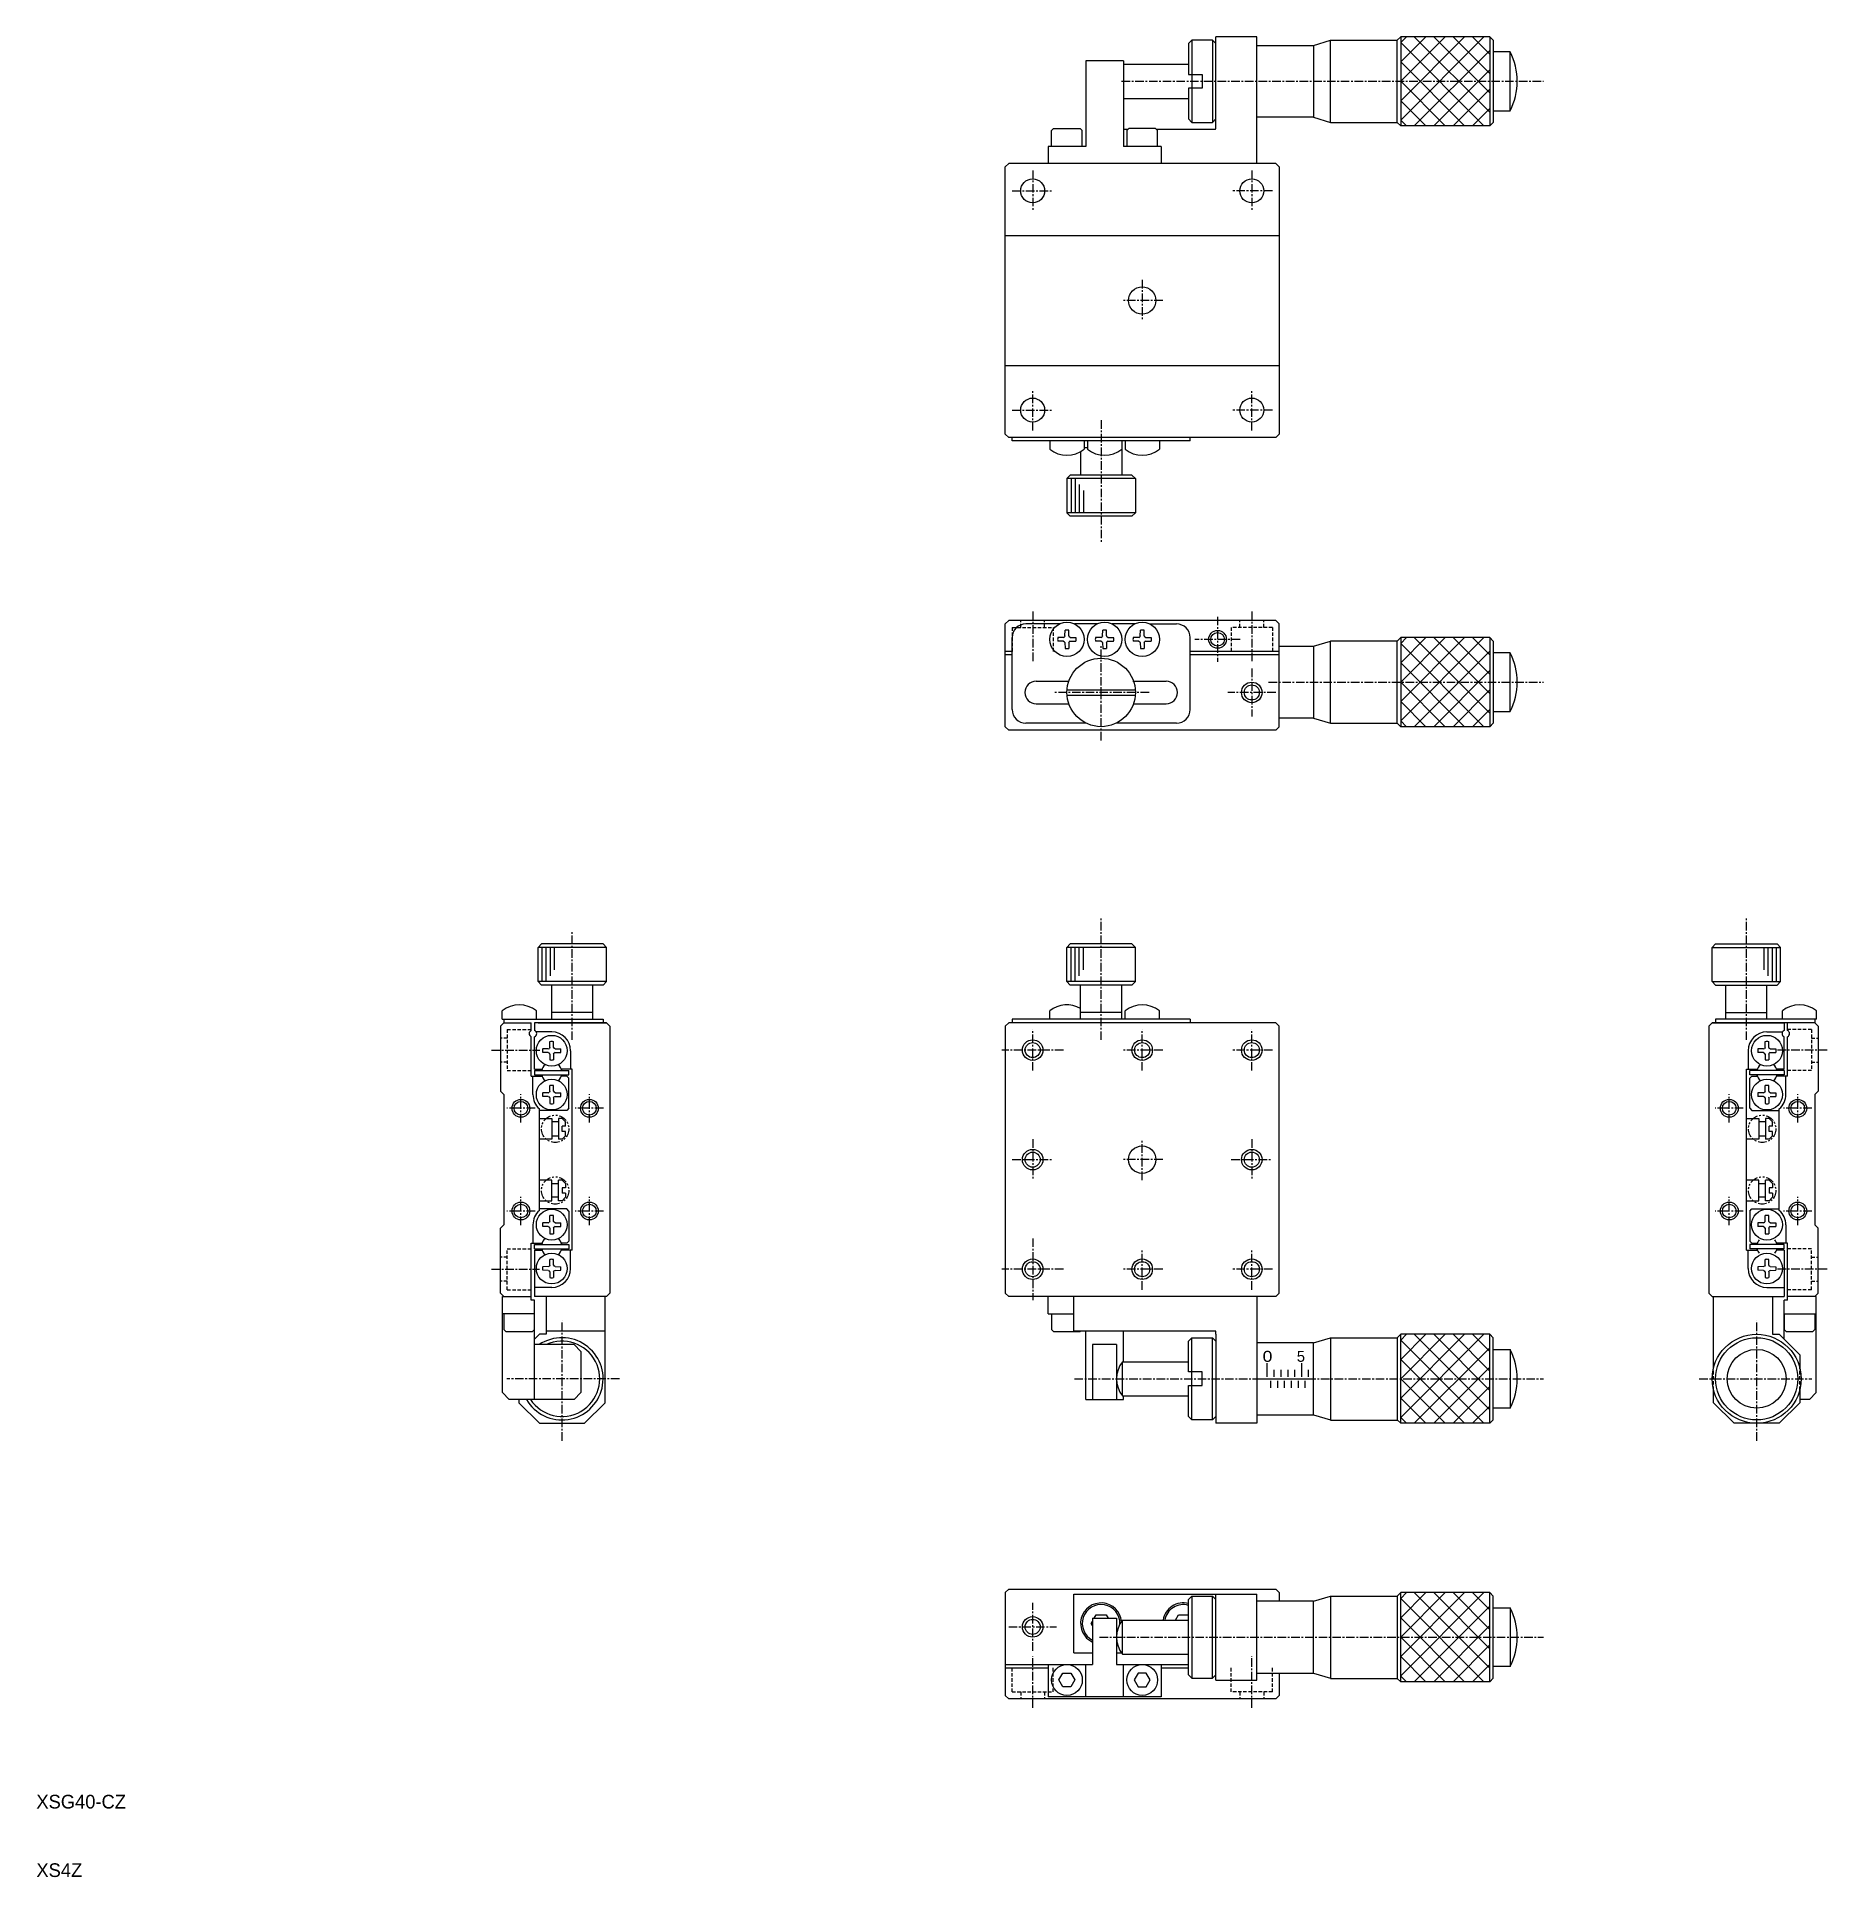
# Model space of a CAD drawing. Extents: x 5 to 267, y 5 to 274.
import ezdxf

# ---------------------------------------------------------------- set-up
doc = ezdxf.new("R2010")
doc.units = 0
for name, pattern in [('CENTER', [2, 1.25, -0.25, 0.25, -0.25]), ('DASHED', [0.75, 0.5, -0.25]), ('PHANTOM', [2.5, 1.25, -0.25, 0.25, -0.25, 0.25, -0.25])]:
    doc.linetypes.add(name, pattern=pattern)
doc.layers.get('0').update_dxf_attribs({"linetype": 'CONTINUOUS'})
doc.layers.add('CENTER', color=1, linetype='CENTER')

msp = doc.modelspace()

# ---------------------------------------------------------------- linework, layer by layer
at = {"color": 7, "linetype": 'CONTINUOUS'}
for p, q in [((173.24, 272.69), (173.74, 273.19)), ((173.24, 272.69), (173.24, 268.19)), ((176.74, 273.19), (173.74, 273.19)), ((173.74, 273.19), (173.74, 268.19)), ((176.74, 273.19), (177.24, 272.69)), ((176.74, 273.19), (176.74, 261.19)), ((183.24, 273.69), (177.24, 273.69)), ((177.24, 260.69), (177.24, 273.69)), ((183.24, 255.19), (183.24, 273.69)), ((183.24, 272.44), (191.49, 272.44)), ((191.49, 272.44), (193.99, 273.19)), ((191.49, 272.44), (191.49, 261.94)), ((193.99, 273.22), (203.74, 273.22)), ((193.99, 261.19), (193.99, 273.19)), ((203.74, 273.19), (204.24, 273.69)), ((203.74, 261.19), (203.74, 273.19)), ((217.24, 273.69), (204.24, 273.69)), ((204.24, 273.69), (204.24, 260.69)), ((217.24, 273.69), (217.74, 273.19)), ((217.24, 273.69), (217.24, 260.69)), ((217.74, 273.19), (217.74, 261.19)), ((220.24, 271.49), (217.74, 271.49)), ((220.24, 262.89), (220.24, 271.49)), ((163.74, 270.19), (158.24, 270.19)), ((158.24, 270.19), (158.24, 257.69)), ((163.74, 270.19), (163.74, 257.69)), ((163.74, 269.69), (173.24, 269.69)), ((173.24, 268.19), (175.24, 268.19)), ((175.24, 266.19), (173.24, 266.19)), ((173.24, 266.19), (173.24, 261.69)), ((173.74, 268.19), (173.74, 266.19)), ((173.74, 266.19), (173.74, 261.19)), ((175.24, 268.19), (175.24, 266.19)), ((163.74, 264.69), (173.24, 264.69)), ((173.24, 261.69), (173.74, 261.19)), ((173.74, 261.19), (176.74, 261.19)), ((177.24, 261.69), (176.74, 261.19)), ((191.49, 261.94), (183.24, 261.94)), ((191.49, 261.94), (193.99, 261.19)), ((193.99, 261.19), (203.74, 261.19)), ((204.24, 260.69), (203.74, 261.19)), ((217.24, 260.69), (204.24, 260.69)), ((217.74, 261.19), (217.24, 260.69)), ((217.74, 262.89), (220.24, 262.89)), ((153.54, 260.29), (153.24, 259.99)), ((153.24, 257.69), (153.24, 259.99)), ((153.54, 260.29), (157.44, 260.29)), ((157.44, 260.29), (157.74, 259.99)), ((157.74, 257.69), (157.74, 259.99)), ((163.74, 260.19), (164.44, 260.19)), ((164.24, 259.99), (164.54, 260.29)), ((164.24, 259.99), (164.24, 257.69)), ((168.44, 260.29), (164.54, 260.29)), ((168.44, 260.29), (168.74, 259.99)), ((168.54, 260.19), (177.2, 260.19)), ((168.74, 257.69), (168.74, 259.99)), ((152.74, 257.69), (152.74, 255.19)), ((158.24, 257.69), (152.74, 257.69)), ((169.24, 257.69), (163.74, 257.69)), ((169.24, 257.69), (169.24, 255.19)), ((146.99, 255.19), (146.49, 254.69)), ((146.49, 215.69), (146.49, 254.69)), ((185.99, 255.19), (146.99, 255.19)), ((186.49, 254.69), (185.99, 255.19)), ((186.49, 254.69), (186.49, 215.69)), ((146.49, 244.69), (186.49, 244.69)), ((146.49, 225.69), (186.49, 225.69)), ((146.49, 215.69), (146.99, 215.19)), ((185.99, 215.19), (146.99, 215.19)), ((147.49, 214.69), (147.49, 215.19)), ((173.49, 214.69), (173.49, 215.19)), ((185.99, 215.19), (186.49, 215.69)), ((173.49, 214.69), (147.49, 214.69)), ((152.99, 214.69), (152.99, 213.46)), ((157.49, 213.12), (157.49, 209.69)), ((157.99, 214.69), (157.99, 213.46)), ((158.49, 213.69), (157.99, 213.69)), ((158.49, 214.69), (158.49, 213.46)), ((163.49, 214.69), (163.49, 209.69)), ((163.49, 214.69), (163.49, 213.46)), ((163.99, 214.69), (163.99, 213.46)), ((168.99, 214.69), (168.99, 213.46)), ((155.99, 209.69), (155.49, 209.19)), ((164.99, 209.69), (155.99, 209.69)), ((165.49, 209.19), (164.99, 209.69)), ((155.49, 209.19), (155.49, 204.19)), ((165.49, 209.19), (155.49, 209.19)), ((165.49, 209.19), (165.49, 204.19)), ((155.49, 204.19), (155.99, 203.69)), ((165.49, 204.19), (155.49, 204.19)), ((164.99, 203.69), (155.99, 203.69)), ((164.99, 203.69), (165.49, 204.19)), ((146.49, 187.96), (146.99, 188.46)), ((146.99, 188.46), (146.49, 187.96)), ((185.99, 188.46), (146.99, 188.46)), ((185.99, 188.46), (186.49, 187.96)), ((185.99, 188.46), (186.49, 187.96)), ((146.49, 172.96), (146.49, 187.96)), ((147.49, 175.46), (147.49, 185.96)), ((154.4, 187.96), (149.49, 187.96)), ((154.99, 185.99), (154.16, 185.97)), ((154.99, 185.44), (154.16, 185.45)), ((154.99, 185.99), (155.15, 186.06)), ((154.99, 185.44), (155.15, 185.37)), ((155.21, 186.2), (155.15, 186.06)), ((155.21, 186.2), (155.23, 187.04)), ((155.76, 186.2), (155.75, 187.04)), ((155.76, 186.2), (155.82, 186.06)), ((155.99, 185.99), (155.82, 186.06)), ((155.99, 185.44), (155.82, 185.37)), ((155.99, 185.99), (156.81, 185.97)), ((155.99, 185.44), (156.81, 185.45)), ((159.9, 187.96), (156.58, 187.96)), ((160.49, 185.99), (159.66, 185.97)), ((160.49, 185.44), (159.66, 185.45)), ((160.49, 185.99), (160.65, 186.06)), ((160.49, 185.44), (160.65, 185.37)), ((160.71, 186.2), (160.65, 186.06)), ((160.71, 186.2), (160.73, 187.04)), ((161.26, 186.2), (161.25, 187.04)), ((161.26, 186.2), (161.32, 186.06)), ((161.49, 185.99), (161.32, 186.06)), ((161.49, 185.44), (161.32, 185.37)), ((161.49, 185.99), (162.31, 185.97)), ((161.49, 185.44), (162.31, 185.45)), ((165.4, 187.96), (162.08, 187.96)), ((165.99, 185.99), (165.16, 185.97)), ((165.99, 185.44), (165.16, 185.45)), ((165.99, 185.99), (166.15, 186.06)), ((165.99, 185.44), (166.15, 185.37)), ((166.21, 186.2), (166.15, 186.06)), ((166.21, 186.2), (166.23, 187.04)), ((166.76, 186.2), (166.75, 187.04)), ((166.76, 186.2), (166.82, 186.06)), ((166.99, 185.99), (166.82, 186.06)), ((166.99, 185.44), (166.82, 185.37)), ((166.99, 185.99), (167.81, 185.97)), ((166.99, 185.44), (167.81, 185.45)), ((167.58, 187.96), (171.49, 187.96)), ((173.49, 175.46), (173.49, 185.96)), ((186.49, 172.96), (186.49, 187.96)), ((191.49, 184.71), (193.99, 185.46)), ((193.99, 185.5), (203.74, 185.5)), ((193.99, 173.46), (193.99, 185.46)), ((203.74, 185.46), (204.24, 185.96)), ((203.74, 173.46), (203.74, 185.46)), ((217.24, 185.96), (204.24, 185.96)), ((204.24, 185.96), (204.24, 172.96)), ((217.24, 185.96), (217.74, 185.46)), ((217.24, 185.96), (217.24, 172.96)), ((217.74, 185.46), (217.74, 173.46)), ((147.49, 183.96), (146.49, 183.96)), ((147.49, 183.46), (146.49, 183.46)), ((155.21, 185.23), (155.15, 185.37)), ((155.21, 185.23), (155.23, 184.39)), ((155.76, 185.23), (155.75, 184.39)), ((155.76, 185.23), (155.82, 185.37)), ((160.71, 185.23), (160.65, 185.37)), ((160.71, 185.23), (160.73, 184.39)), ((161.26, 185.23), (161.25, 184.39)), ((161.26, 185.23), (161.32, 185.37)), ((166.21, 185.23), (166.15, 185.37)), ((166.21, 185.23), (166.23, 184.39)), ((166.76, 185.23), (166.75, 184.39)), ((166.76, 185.23), (166.82, 185.37)), ((186.49, 183.96), (173.49, 183.96)), ((186.49, 183.46), (173.49, 183.46)), ((186.49, 184.71), (191.49, 184.71)), ((191.49, 184.71), (191.49, 174.21)), ((220.24, 183.76), (217.74, 183.76)), ((220.24, 175.16), (220.24, 183.76)), ((150.99, 179.61), (155.84, 179.61)), ((155.5, 178.36), (165.47, 178.36)), ((155.5, 177.56), (165.47, 177.56)), ((165.13, 179.61), (169.99, 179.61)), ((150.99, 176.31), (155.7, 176.31)), ((165.27, 176.31), (169.99, 176.31)), ((217.74, 175.16), (220.24, 175.16)), ((146.99, 172.46), (146.49, 172.96)), ((185.99, 172.46), (146.99, 172.46)), ((158.31, 173.46), (149.49, 173.46)), ((171.49, 173.46), (162.67, 173.46)), ((185.99, 172.46), (186.49, 172.96)), ((191.49, 174.21), (186.49, 174.21)), ((191.49, 174.21), (193.99, 173.46)), ((193.99, 173.46), (203.74, 173.46)), ((204.24, 172.96), (203.74, 173.46)), ((217.24, 172.96), (204.24, 172.96)), ((217.74, 173.46), (217.24, 172.96)), ((78.26, 140.74), (78.76, 141.24)), ((78.26, 135.74), (78.26, 140.74)), ((88.26, 140.74), (78.26, 140.74)), ((87.76, 141.24), (78.76, 141.24)), ((87.76, 141.24), (88.26, 140.74)), ((88.26, 135.74), (88.26, 140.74)), ((155.49, 140.74), (155.99, 141.24)), ((155.49, 135.74), (155.49, 140.74)), ((165.49, 140.74), (155.49, 140.74)), ((164.99, 141.24), (155.99, 141.24)), ((164.99, 141.24), (165.49, 140.74)), ((165.49, 135.74), (165.49, 140.74)), ((250.22, 141.24), (249.72, 140.74)), ((249.72, 135.74), (249.72, 140.74)), ((249.72, 140.74), (259.72, 140.74)), ((250.22, 141.24), (259.22, 141.24)), ((259.72, 140.74), (259.22, 141.24)), ((259.72, 135.74), (259.72, 140.74)), ((78.76, 135.24), (78.26, 135.74)), ((88.26, 135.74), (78.26, 135.74)), ((87.76, 135.24), (78.76, 135.24)), ((80.26, 130.24), (80.26, 135.24)), ((86.26, 130.24), (86.26, 135.24)), ((88.26, 135.74), (87.76, 135.24)), ((155.99, 135.24), (155.49, 135.74)), ((165.49, 135.74), (155.49, 135.74)), ((164.99, 135.24), (155.99, 135.24)), ((157.49, 130.24), (157.49, 135.24)), ((163.49, 130.24), (163.49, 135.24)), ((165.49, 135.74), (164.99, 135.24)), ((249.72, 135.74), (250.22, 135.24)), ((249.72, 135.74), (259.72, 135.74)), ((250.22, 135.24), (259.22, 135.24)), ((251.72, 130.24), (251.72, 135.24)), ((257.72, 130.24), (257.72, 135.24)), ((259.22, 135.24), (259.72, 135.74)), ((72.76, 129.24), (73.26, 129.74)), ((72.76, 129.24), (72.76, 119.74)), ((73.01, 130.24), (73.01, 131.46)), ((73.01, 130.24), (87.76, 130.24)), ((73.26, 130.24), (73.26, 129.74)), ((73.26, 129.74), (77.26, 129.74)), ((77.26, 128.6), (77.26, 129.74)), ((77.76, 129.74), (77.76, 128.6)), ((88.26, 129.74), (77.76, 129.74)), ((78.01, 130.24), (78.01, 131.46)), ((78.26, 129.74), (88.26, 129.74)), ((86.26, 131.24), (80.26, 131.24)), ((87.76, 130.24), (87.76, 129.74)), ((88.26, 129.74), (88.76, 129.24)), ((88.76, 129.24), (88.76, 90.24)), ((146.49, 129.24), (146.99, 129.74)), ((146.49, 129.24), (146.49, 90.24)), ((185.99, 129.74), (146.99, 129.74)), ((147.49, 130.24), (147.49, 129.74)), ((173.49, 130.24), (147.49, 130.24)), ((152.99, 130.24), (152.99, 131.46)), ((163.49, 131.24), (157.49, 131.24)), ((163.99, 130.24), (163.99, 131.46)), ((168.99, 130.24), (168.99, 131.46)), ((173.49, 130.24), (173.49, 129.74)), ((185.99, 129.74), (186.49, 129.24)), ((186.49, 90.24), (186.49, 129.24)), ((249.72, 129.74), (249.22, 129.24)), ((249.22, 129.24), (249.22, 90.24)), ((264.72, 129.74), (249.72, 129.74)), ((249.72, 129.74), (260.22, 129.74)), ((264.97, 130.24), (250.22, 130.24)), ((250.22, 130.24), (250.22, 129.74)), ((251.72, 131.24), (257.72, 131.24)), ((259.97, 130.24), (259.97, 131.46)), ((260.22, 129.74), (260.22, 128.6)), ((260.72, 128.6), (260.72, 129.74)), ((264.72, 130.24), (264.72, 129.74)), ((265.22, 129.24), (264.72, 129.74)), ((264.97, 130.24), (264.97, 131.46)), ((265.22, 129.24), (265.22, 119.74)), ((77.26, 121.94), (77.26, 127.68)), ((77.76, 122.94), (77.76, 127.68)), ((80.26, 128.39), (77.99, 128.39)), ((79.98, 126.12), (80, 126.97)), ((80.53, 126.12), (80.52, 126.97)), ((257.44, 126.12), (257.46, 126.97)), ((257.72, 128.39), (259.98, 128.39)), ((257.99, 126.12), (257.98, 126.97)), ((260.22, 122.94), (260.22, 127.68)), ((260.72, 121.94), (260.72, 127.68)), ((79.76, 125.92), (78.93, 125.9)), ((79.76, 125.37), (78.93, 125.38)), ((79.76, 125.92), (79.92, 125.99)), ((79.76, 125.37), (79.92, 125.29)), ((79.98, 126.12), (79.92, 125.99)), ((79.98, 125.16), (79.92, 125.29)), ((79.98, 125.16), (80, 124.32)), ((80.53, 125.16), (80.52, 124.32)), ((80.53, 126.12), (80.59, 125.99)), ((80.53, 125.16), (80.59, 125.29)), ((80.76, 125.92), (80.59, 125.99)), ((80.76, 125.37), (80.59, 125.29)), ((80.76, 125.92), (81.58, 125.9)), ((80.76, 125.37), (81.58, 125.38)), ((83.01, 125.64), (83.01, 122.94)), ((254.97, 125.64), (254.97, 122.94)), ((257.22, 125.92), (256.39, 125.9)), ((257.22, 125.37), (256.39, 125.38)), ((257.22, 125.92), (257.38, 125.99)), ((257.22, 125.37), (257.38, 125.29)), ((257.44, 126.12), (257.38, 125.99)), ((257.44, 125.16), (257.38, 125.29)), ((257.44, 125.16), (257.46, 124.32)), ((257.99, 125.16), (257.98, 124.32)), ((257.99, 126.12), (258.05, 125.99)), ((257.99, 125.16), (258.05, 125.29)), ((258.21, 125.92), (258.05, 125.99)), ((258.21, 125.37), (258.05, 125.29)), ((258.21, 125.92), (259.04, 125.9)), ((258.21, 125.37), (259.04, 125.38)), ((77.26, 121.94), (78.85, 121.94)), ((77.51, 119.24), (77.51, 121.94)), ((77.76, 122.94), (78.85, 122.94)), ((77.76, 122.74), (77.76, 122.14)), ((77.76, 122.74), (82.76, 122.74)), ((77.76, 122.14), (82.76, 122.14)), ((83.26, 122.94), (81.67, 122.94)), ((82.46, 121.94), (81.67, 121.94)), ((82.76, 121.64), (82.46, 121.94)), ((82.76, 122.14), (82.76, 122.74)), ((82.76, 117.24), (82.76, 121.64)), ((83.26, 96.54), (83.26, 122.94)), ((254.72, 96.54), (254.72, 122.94)), ((254.72, 122.94), (256.3, 122.94)), ((255.22, 122.14), (255.22, 122.74)), ((260.22, 122.74), (255.22, 122.74)), ((260.22, 122.14), (255.22, 122.14)), ((255.22, 121.64), (255.52, 121.94)), ((255.22, 117.24), (255.22, 121.64)), ((255.52, 121.94), (256.3, 121.94)), ((260.22, 122.94), (259.13, 122.94)), ((260.72, 121.94), (259.13, 121.94)), ((260.22, 122.74), (260.22, 122.14)), ((260.47, 119.24), (260.47, 121.94)), ((72.76, 119.74), (73.26, 119.24)), ((73.26, 119.24), (73.26, 100.24)), ((79.76, 119.52), (78.93, 119.5)), ((79.76, 118.97), (78.93, 118.98)), ((79.76, 119.52), (79.92, 119.59)), ((79.76, 118.97), (79.92, 118.89)), ((79.98, 119.72), (79.92, 119.59)), ((79.98, 118.76), (79.92, 118.89)), ((79.98, 119.72), (80, 120.57)), ((79.98, 118.76), (80, 117.92)), ((80.53, 119.72), (80.52, 120.57)), ((80.53, 118.76), (80.52, 117.92)), ((80.53, 119.72), (80.59, 119.59)), ((80.53, 118.76), (80.59, 118.89)), ((80.76, 119.52), (80.59, 119.59)), ((80.76, 118.97), (80.59, 118.89)), ((80.76, 119.52), (81.58, 119.5)), ((80.76, 118.97), (81.58, 118.98)), ((257.22, 119.52), (256.39, 119.5)), ((257.22, 118.97), (256.39, 118.98)), ((257.22, 119.52), (257.38, 119.59)), ((257.22, 118.97), (257.38, 118.89)), ((257.44, 119.72), (257.38, 119.59)), ((257.44, 118.76), (257.38, 118.89)), ((257.44, 119.72), (257.46, 120.57)), ((257.44, 118.76), (257.46, 117.92)), ((257.99, 119.72), (257.98, 120.57)), ((257.99, 118.76), (257.98, 117.92)), ((257.99, 119.72), (258.05, 119.59)), ((257.99, 118.76), (258.05, 118.89)), ((258.21, 119.52), (258.05, 119.59)), ((258.21, 119.52), (259.04, 119.5)), ((258.21, 118.97), (259.04, 118.98)), ((265.22, 119.74), (264.72, 119.24)), ((264.72, 119.24), (264.72, 100.24)), ((78.46, 102.32), (78.46, 117.16)), ((82.46, 116.94), (78.46, 116.94)), ((78.46, 115.74), (80.26, 115.74)), ((80.26, 115.74), (80.26, 112.74)), ((81.26, 115.74), (81.26, 112.74)), ((81.76, 115.74), (81.26, 115.74)), ((81.76, 115.74), (82.26, 115.24)), ((82.76, 117.24), (82.46, 116.94)), ((254.72, 115.74), (256.52, 115.74)), ((255.22, 117.24), (255.52, 116.94)), ((255.52, 116.94), (259.52, 116.94)), ((256.52, 115.74), (256.52, 112.74)), ((257.52, 115.74), (257.52, 112.74)), ((258.02, 115.74), (257.52, 115.74)), ((258.02, 115.74), (258.52, 115.24)), ((259.52, 102.32), (259.52, 117.16)), ((81.26, 115.24), (80.26, 115.24)), ((80.26, 113.24), (81.26, 113.24)), ((82.26, 114.64), (81.76, 114.64)), ((81.76, 113.84), (81.76, 114.64)), ((82.26, 113.84), (81.76, 113.84)), ((81.76, 112.74), (82.26, 113.24)), ((82.26, 114.64), (82.26, 115.24)), ((82.26, 113.24), (82.26, 113.84)), ((257.52, 115.24), (256.52, 115.24)), ((256.52, 113.24), (257.52, 113.24)), ((258.52, 114.64), (258.02, 114.64)), ((258.02, 113.84), (258.02, 114.64)), ((258.52, 113.84), (258.02, 113.84)), ((258.02, 112.74), (258.52, 113.24)), ((258.52, 114.64), (258.52, 115.24)), ((258.52, 113.24), (258.52, 113.84)), ((80.26, 112.74), (78.46, 112.74)), ((81.76, 112.74), (81.26, 112.74)), ((256.52, 112.74), (254.72, 112.74)), ((258.02, 112.74), (257.52, 112.74)), ((80.26, 106.74), (78.46, 106.74)), ((80.26, 103.74), (80.26, 106.74)), ((80.26, 106.24), (81.26, 106.24)), ((81.26, 103.74), (81.26, 106.74)), ((81.76, 106.74), (81.26, 106.74)), ((81.76, 106.74), (82.26, 106.24)), ((81.76, 105.64), (81.76, 104.84)), ((82.26, 105.64), (81.76, 105.64)), ((82.26, 104.84), (81.76, 104.84)), ((82.26, 106.24), (82.26, 105.64)), ((82.26, 104.84), (82.26, 104.24)), ((256.52, 106.74), (254.72, 106.74)), ((256.52, 103.74), (256.52, 106.74)), ((256.52, 106.24), (257.52, 106.24)), ((257.52, 103.74), (257.52, 106.74)), ((258.02, 106.74), (257.52, 106.74)), ((258.02, 106.74), (258.52, 106.24)), ((258.02, 105.64), (258.02, 104.84)), ((258.52, 105.64), (258.02, 105.64)), ((258.52, 104.84), (258.02, 104.84)), ((258.52, 106.24), (258.52, 105.64)), ((258.52, 104.84), (258.52, 104.24)), ((78.46, 103.74), (80.26, 103.74)), ((82.46, 102.54), (78.46, 102.54)), ((81.26, 104.24), (80.26, 104.24)), ((81.76, 103.74), (81.26, 103.74)), ((81.76, 103.74), (82.26, 104.24)), ((82.76, 102.24), (82.46, 102.54)), ((82.76, 102.24), (82.76, 97.84)), ((254.72, 103.74), (256.52, 103.74)), ((255.22, 102.24), (255.52, 102.54)), ((255.22, 102.24), (255.22, 97.84)), ((255.52, 102.54), (259.52, 102.54)), ((257.52, 104.24), (256.52, 104.24)), ((258.02, 103.74), (257.52, 103.74)), ((258.02, 103.74), (258.52, 104.24)), ((72.76, 99.74), (73.26, 100.24)), ((72.76, 90.24), (72.76, 99.74)), ((77.51, 100.24), (77.51, 97.54)), ((79.76, 100.52), (78.93, 100.5)), ((79.76, 99.97), (78.93, 99.98)), ((79.76, 100.52), (79.92, 100.59)), ((79.76, 99.97), (79.92, 99.89)), ((79.98, 100.72), (79.92, 100.59)), ((79.98, 99.76), (79.92, 99.89)), ((79.98, 100.72), (80, 101.57)), ((79.98, 99.76), (80, 98.92)), ((80.53, 100.72), (80.52, 101.57)), ((80.53, 99.76), (80.52, 98.92)), ((80.53, 100.72), (80.59, 100.59)), ((80.53, 99.76), (80.59, 99.89)), ((80.76, 100.52), (80.59, 100.59)), ((80.76, 99.97), (80.59, 99.89)), ((80.76, 100.52), (81.58, 100.5)), ((80.76, 99.97), (81.58, 99.98)), ((257.22, 100.52), (256.39, 100.5)), ((257.22, 99.97), (256.39, 99.98)), ((257.22, 100.52), (257.38, 100.59)), ((257.22, 99.97), (257.38, 99.89)), ((257.44, 100.72), (257.38, 100.59)), ((257.44, 99.76), (257.38, 99.89)), ((257.44, 100.72), (257.46, 101.57)), ((257.44, 99.76), (257.46, 98.92)), ((257.99, 100.72), (257.98, 101.57)), ((257.99, 99.76), (257.98, 98.92)), ((257.99, 100.72), (258.05, 100.59)), ((257.99, 99.76), (258.05, 99.89)), ((258.21, 100.52), (258.05, 100.59)), ((258.21, 99.97), (258.05, 99.89)), ((258.21, 100.52), (259.04, 100.5)), ((258.21, 99.97), (259.04, 99.98)), ((260.47, 100.24), (260.47, 97.54)), ((265.22, 99.74), (264.72, 100.24)), ((265.22, 90.24), (265.22, 99.74)), ((77.26, 89.24), (77.26, 97.54)), ((77.26, 97.54), (78.85, 97.54)), ((77.76, 96.74), (77.76, 97.34)), ((77.76, 97.34), (82.76, 97.34)), ((77.76, 96.74), (82.76, 96.74)), ((82.46, 97.54), (81.67, 97.54)), ((82.46, 97.54), (82.76, 97.84)), ((82.76, 97.34), (82.76, 96.74)), ((255.52, 97.54), (255.22, 97.84)), ((255.22, 97.34), (255.22, 96.74)), ((260.22, 97.34), (255.22, 97.34)), ((260.22, 96.74), (255.22, 96.74)), ((255.52, 97.54), (256.3, 97.54)), ((260.72, 97.54), (259.13, 97.54)), ((260.22, 96.74), (260.22, 97.34)), ((260.72, 89.24), (260.72, 97.54)), ((77.76, 96.54), (77.76, 89.74)), ((77.76, 96.54), (78.85, 96.54)), ((79.76, 94.12), (78.93, 94.1)), ((79.76, 94.12), (79.92, 94.19)), ((79.98, 94.32), (79.92, 94.19)), ((79.98, 94.32), (80, 95.17)), ((80.53, 94.32), (80.52, 95.17)), ((80.53, 94.32), (80.59, 94.19)), ((80.76, 94.12), (80.59, 94.19)), ((80.76, 94.12), (81.58, 94.1)), ((83.26, 96.54), (81.67, 96.54)), ((83.01, 93.84), (83.01, 96.54)), ((254.72, 96.54), (256.3, 96.54)), ((254.97, 93.84), (254.97, 96.54)), ((257.22, 94.12), (256.39, 94.1)), ((257.22, 94.12), (257.38, 94.19)), ((257.44, 94.32), (257.38, 94.19)), ((257.44, 94.32), (257.46, 95.17)), ((257.99, 94.32), (257.98, 95.17)), ((257.99, 94.32), (258.05, 94.19)), ((258.21, 94.12), (258.05, 94.19)), ((258.21, 94.12), (259.04, 94.1)), ((260.22, 96.54), (259.13, 96.54)), ((260.22, 96.54), (260.22, 89.74)), ((79.76, 93.57), (78.93, 93.58)), ((79.76, 93.57), (79.92, 93.49)), ((79.98, 93.36), (79.92, 93.49)), ((79.98, 93.36), (80, 92.52)), ((80.53, 93.36), (80.52, 92.52)), ((80.53, 93.36), (80.59, 93.49)), ((80.76, 93.57), (80.59, 93.49)), ((80.76, 93.57), (81.58, 93.58)), ((257.22, 93.57), (256.39, 93.58)), ((257.22, 93.57), (257.38, 93.49)), ((257.44, 93.36), (257.38, 93.49)), ((257.44, 93.36), (257.46, 92.52)), ((257.99, 93.36), (257.98, 92.52)), ((257.99, 93.36), (258.05, 93.49)), ((258.21, 93.57), (258.05, 93.49)), ((258.21, 93.57), (259.04, 93.58)), ((72.76, 90.24), (73.26, 89.74)), ((73.06, 89.74), (77.26, 89.74)), ((73.06, 75.74), (73.06, 89.74)), ((77.76, 89.24), (77.26, 89.24)), ((80.26, 91.09), (77.76, 91.09)), ((88.26, 89.74), (77.76, 89.74)), ((77.76, 74.74), (77.76, 89.24)), ((79.46, 89.74), (79.46, 84.24)), ((88.06, 74.24), (88.06, 89.74)), ((88.26, 89.74), (88.76, 90.24)), ((146.99, 89.74), (146.49, 90.24)), ((185.99, 89.74), (146.99, 89.74)), ((152.74, 87.24), (152.74, 89.74)), ((156.49, 84.74), (156.49, 89.74)), ((183.24, 89.74), (183.24, 71.24)), ((186.49, 90.24), (185.99, 89.74)), ((249.72, 89.74), (249.22, 90.24)), ((249.72, 89.74), (260.22, 89.74)), ((249.92, 89.74), (258.52, 89.74)), ((249.92, 79.34), (249.92, 89.74)), ((257.72, 91.09), (260.22, 91.09)), ((258.52, 89.74), (258.52, 84.24)), ((260.22, 83.54), (260.22, 89.24)), ((260.72, 89.24), (260.22, 89.24)), ((264.92, 89.74), (260.72, 89.74)), ((265.22, 90.24), (264.72, 89.74)), ((264.92, 75.74), (264.92, 89.74)), ((77.76, 87.24), (73.06, 87.24)), ((73.26, 87.24), (73.26, 84.94)), ((152.74, 87.24), (156.49, 87.24)), ((153.24, 87.24), (153.24, 84.94)), ((260.22, 87.24), (260.22, 84.94)), ((260.22, 87.24), (264.92, 87.24)), ((264.72, 87.24), (264.72, 84.94)), ((73.56, 84.64), (73.26, 84.94)), ((73.56, 84.64), (77.46, 84.64)), ((77.76, 84.94), (77.46, 84.64)), ((78.46, 84.24), (77.76, 83.54)), ((79.46, 84.24), (78.46, 84.24)), ((79.46, 84.74), (88.06, 84.74)), ((153.54, 84.64), (153.24, 84.94)), ((153.54, 84.64), (157.44, 84.64)), ((156.49, 84.74), (177.2, 84.74)), ((157.54, 84.74), (157.44, 84.64)), ((158.24, 74.74), (158.24, 84.74)), ((163.74, 80.24), (163.74, 84.74)), ((173.24, 83.24), (173.74, 83.74)), ((173.74, 83.74), (176.74, 83.74)), ((173.74, 78.74), (173.74, 83.74)), ((177.24, 83.24), (176.74, 83.74)), ((176.74, 71.74), (176.74, 83.74)), ((177.24, 84.24), (177.24, 71.24)), ((191.49, 82.99), (193.99, 83.74)), ((193.99, 83.74), (193.99, 71.74)), ((193.99, 83.74), (203.74, 83.74)), ((204.24, 84.24), (203.74, 83.74)), ((203.74, 83.74), (203.74, 71.74)), ((217.24, 84.24), (204.24, 84.24)), ((204.24, 71.24), (204.24, 84.24)), ((217.74, 83.74), (217.24, 84.24)), ((217.24, 71.24), (217.24, 84.24)), ((217.74, 71.74), (217.74, 83.74)), ((258.52, 84.24), (259.52, 84.24)), ((259.52, 84.24), (262.52, 81.24)), ((260.52, 84.64), (260.22, 84.94)), ((260.52, 84.64), (264.42, 84.64)), ((264.42, 84.64), (264.72, 84.94)), ((83.51, 82.74), (77.76, 82.74)), ((84.51, 81.74), (83.51, 82.74)), ((84.51, 81.74), (84.51, 75.74)), ((162.74, 82.74), (159.24, 82.74)), ((159.24, 82.74), (159.24, 74.74)), ((162.74, 82.74), (162.74, 74.74)), ((173.24, 78.74), (173.24, 83.24)), ((191.49, 82.99), (183.24, 82.99)), ((191.49, 72.49), (191.49, 82.99)), ((217.74, 82.04), (220.24, 82.04)), ((220.24, 82.04), (220.24, 73.44)), ((262.52, 81.24), (262.52, 79.34)), ((163.61, 80.24), (173.24, 80.24)), ((163.61, 75.24), (163.61, 80.24)), ((175.24, 78.74), (173.24, 78.74)), ((173.74, 76.74), (173.74, 78.74)), ((175.24, 76.74), (175.24, 78.74)), ((74.06, 74.74), (73.06, 75.74)), ((83.51, 74.74), (84.51, 75.74)), ((163.61, 75.24), (173.24, 75.24)), ((163.74, 74.74), (163.74, 75.24)), ((173.24, 76.74), (175.24, 76.74)), ((173.24, 72.24), (173.24, 76.74)), ((173.74, 71.74), (173.74, 76.74)), ((249.92, 74.24), (249.92, 76.14)), ((262.52, 76.14), (262.52, 74.24)), ((263.92, 74.74), (264.92, 75.74)), ((83.51, 74.74), (74.06, 74.74)), ((75.46, 74.74), (75.46, 74.24)), ((78.46, 71.24), (75.46, 74.24)), ((85.06, 71.24), (88.06, 74.24)), ((158.24, 74.74), (163.74, 74.74)), ((220.24, 73.44), (217.74, 73.44)), ((252.92, 71.24), (249.92, 74.24)), ((259.52, 71.24), (262.52, 74.24)), ((263.92, 74.74), (262.52, 74.74)), ((78.46, 71.24), (85.06, 71.24)), ((173.24, 72.24), (173.74, 71.74)), ((176.74, 71.74), (173.74, 71.74)), ((176.74, 71.74), (177.24, 72.24)), ((183.24, 71.24), (177.24, 71.24)), ((183.24, 72.49), (191.49, 72.49)), ((191.49, 72.49), (193.99, 71.74)), ((193.99, 71.71), (203.74, 71.71)), ((203.74, 71.74), (204.24, 71.24)), ((217.24, 71.24), (204.24, 71.24)), ((217.24, 71.24), (217.74, 71.74)), ((259.52, 71.24), (252.92, 71.24)), ((146.99, 47.02), (146.49, 46.52)), ((146.49, 46.52), (146.49, 31.52)), ((146.99, 47.02), (185.99, 47.02)), ((156.49, 46.32), (183.24, 46.32)), ((156.49, 37.72), (156.49, 46.32)), ((173.24, 45.52), (173.74, 46.02)), ((173.74, 46.02), (176.74, 46.02)), ((173.74, 46.02), (173.74, 34.02)), ((177.24, 45.52), (176.74, 46.02)), ((176.74, 34.02), (176.74, 46.02)), ((177.24, 33.72), (177.24, 46.32)), ((183.24, 33.72), (183.24, 46.32)), ((185.99, 47.02), (186.49, 46.52)), ((186.49, 46.52), (186.49, 45.27)), ((191.49, 45.27), (193.99, 46.02)), ((193.99, 46.02), (193.99, 34.02)), ((193.99, 46.02), (203.74, 46.02)), ((204.24, 46.52), (203.74, 46.02)), ((203.74, 46.02), (203.74, 34.02)), ((217.24, 46.52), (204.24, 46.52)), ((204.24, 33.52), (204.24, 46.52)), ((217.74, 46.02), (217.24, 46.52)), ((217.24, 33.52), (217.24, 46.52)), ((217.74, 34.02), (217.74, 46.02)), ((159.48, 42.77), (159.77, 43.27)), ((159.77, 43.27), (161.21, 43.27)), ((161.21, 43.27), (161.5, 42.77)), ((171.33, 42.52), (171.77, 43.27)), ((171.77, 43.27), (173.21, 43.27)), ((173.21, 43.27), (173.24, 43.22)), ((173.24, 34.52), (173.24, 45.52)), ((191.49, 45.27), (183.24, 45.27)), ((191.49, 34.77), (191.49, 45.27)), ((217.74, 44.32), (220.24, 44.32)), ((220.24, 44.32), (220.24, 35.72)), ((159.04, 42.02), (159.24, 42.35)), ((159.24, 41.68), (159.04, 42.02)), ((159.24, 42.77), (162.74, 42.77)), ((159.24, 42.77), (159.24, 36.02)), ((162.74, 42.77), (162.74, 36.02)), ((163.61, 42.52), (173.24, 42.52)), ((163.61, 37.52), (163.61, 42.52)), ((156.49, 37.72), (159.24, 37.72)), ((162.74, 37.72), (163.46, 37.72)), ((146.49, 36.02), (152.74, 36.02)), ((146.49, 35.52), (152.74, 35.52)), ((152.74, 36.02), (152.74, 31.32)), ((152.74, 36.02), (159.24, 36.02)), ((158.24, 31.32), (158.24, 36.02)), ((162.74, 36.02), (169.24, 36.02)), ((163.61, 37.52), (173.24, 37.52)), ((163.74, 31.32), (163.74, 36.02)), ((169.24, 36.02), (169.24, 31.32)), ((169.24, 36.02), (173.24, 36.02)), ((169.24, 35.52), (173.24, 35.52)), ((220.24, 35.72), (217.74, 35.72)), ((154.33, 33.77), (154.91, 34.77)), ((154.91, 32.77), (154.33, 33.77)), ((154.91, 34.77), (156.06, 34.77)), ((156.06, 32.77), (154.91, 32.77)), ((156.06, 34.77), (156.64, 33.77)), ((156.64, 33.77), (156.06, 32.77)), ((165.91, 34.77), (165.33, 33.77)), ((165.33, 33.77), (165.91, 32.77)), ((167.06, 34.77), (165.91, 34.77)), ((165.91, 32.77), (167.06, 32.77)), ((167.64, 33.77), (167.06, 34.77)), ((167.06, 32.77), (167.64, 33.77)), ((173.74, 34.02), (173.24, 34.52)), ((173.74, 34.02), (176.74, 34.02)), ((177.24, 34.52), (176.74, 34.02)), ((177.24, 33.72), (183.24, 33.72)), ((183.24, 34.77), (191.49, 34.77)), ((186.49, 34.77), (186.49, 31.52)), ((191.49, 34.77), (193.99, 34.02)), ((193.99, 33.98), (203.74, 33.98)), ((203.74, 33.98), (204.24, 33.48)), ((217.24, 33.52), (204.24, 33.52)), ((217.24, 33.52), (217.74, 34.02)), ((146.99, 31.02), (146.49, 31.52)), ((146.99, 31.02), (146.49, 31.52)), ((185.99, 31.02), (146.99, 31.02)), ((169.24, 31.32), (152.74, 31.32)), ((186.49, 31.52), (185.99, 31.02)), ((185.99, 31.02), (186.49, 31.52))]:
    msp.add_line(p, q, dxfattribs=at)
at = {"color": 3, "linetype": 'CONTINUOUS'}
for p, q in [((216.39, 273.69), (204.24, 261.53)), ((213.57, 273.69), (204.24, 264.36)), ((210.74, 273.69), (204.24, 267.19)), ((207.91, 273.69), (204.24, 270.02)), ((205.08, 273.69), (204.24, 272.84)), ((204.24, 272.84), (216.39, 260.69)), ((206.22, 273.69), (217.24, 262.67)), ((217.24, 271.7), (206.22, 260.69)), ((209.05, 273.69), (217.24, 265.5)), ((211.88, 273.69), (217.24, 268.33)), ((214.71, 273.69), (217.24, 271.16)), ((204.24, 270.02), (213.57, 260.69)), ((217.24, 268.87), (209.05, 260.69)), ((204.24, 267.19), (210.74, 260.69)), ((217.24, 266.05), (211.88, 260.69)), ((204.24, 264.36), (207.91, 260.69)), ((204.24, 261.53), (205.08, 260.69)), ((217.24, 263.22), (214.71, 260.69)), ((156.09, 209.19), (156.09, 204.19)), ((156.69, 209.19), (156.69, 204.19)), ((157.29, 208.32), (157.29, 204.19)), ((157.89, 207.45), (157.89, 204.19)), ((216.39, 185.96), (204.24, 173.81)), ((213.57, 185.96), (204.24, 176.64)), ((210.74, 185.96), (204.24, 179.46)), ((207.91, 185.96), (204.24, 182.29)), ((205.08, 185.96), (204.24, 185.12)), ((206.22, 185.96), (217.24, 174.95)), ((209.05, 185.96), (217.24, 177.78)), ((211.88, 185.96), (217.24, 180.61)), ((214.71, 185.96), (217.24, 183.43)), ((204.24, 185.12), (216.39, 172.96)), ((217.24, 183.98), (206.22, 172.96)), ((204.24, 182.29), (213.57, 172.96)), ((217.24, 181.15), (209.05, 172.96)), ((204.24, 179.46), (210.74, 172.96)), ((217.24, 178.32), (211.88, 172.96)), ((204.24, 176.64), (207.91, 172.96)), ((217.24, 175.49), (214.71, 172.96)), ((204.24, 173.81), (205.08, 172.96)), ((78.86, 135.74), (78.86, 140.74)), ((79.46, 135.74), (79.46, 140.74)), ((80.06, 136.6), (80.06, 140.74)), ((80.66, 137.47), (80.66, 140.74)), ((156.09, 135.74), (156.09, 140.74)), ((156.69, 135.74), (156.69, 140.74)), ((157.29, 136.6), (157.29, 140.74)), ((157.89, 137.47), (157.89, 140.74)), ((257.32, 137.47), (257.32, 140.74)), ((257.92, 136.6), (257.92, 140.74)), ((258.52, 135.74), (258.52, 140.74)), ((259.12, 135.74), (259.12, 140.74)), ((216.39, 84.24), (204.24, 72.08)), ((213.57, 84.24), (204.24, 74.91)), ((210.74, 84.24), (204.24, 77.74)), ((207.91, 84.24), (204.24, 80.57)), ((205.08, 84.24), (204.24, 83.4)), ((204.24, 83.4), (216.39, 71.24)), ((206.22, 84.24), (217.24, 73.23)), ((209.05, 84.24), (217.24, 76.05)), ((211.88, 84.24), (217.24, 78.88)), ((214.71, 84.24), (217.24, 81.71)), ((217.24, 82.26), (206.22, 71.24)), ((184.74, 78.04), (184.74, 80.04)), ((185.74, 78.04), (185.74, 79.04)), ((186.74, 79.04), (186.74, 78.04)), ((187.74, 79.04), (187.74, 78.04)), ((188.74, 79.04), (188.74, 78.04)), ((189.74, 80.04), (189.74, 78.04)), ((190.74, 79.04), (190.74, 78.04)), ((204.24, 80.57), (213.57, 71.24)), ((217.24, 79.43), (209.05, 71.24)), ((183.24, 77.74), (191.24, 77.74)), ((185.24, 77.44), (185.24, 76.44)), ((186.24, 77.44), (186.24, 76.44)), ((187.24, 77.44), (187.24, 76.44)), ((188.24, 77.44), (188.24, 76.44)), ((189.24, 77.44), (189.24, 76.44)), ((190.24, 77.44), (190.24, 76.44)), ((204.24, 77.74), (210.74, 71.24)), ((217.24, 76.6), (211.88, 71.24)), ((204.24, 74.91), (207.91, 71.24)), ((217.24, 73.77), (214.71, 71.24)), ((204.24, 72.08), (205.08, 71.24)), ((204.24, 34.36), (216.39, 46.52)), ((204.24, 37.19), (213.57, 46.52)), ((204.24, 40.02), (210.74, 46.52)), ((204.24, 42.85), (207.91, 46.52)), ((204.24, 45.67), (205.08, 46.52)), ((217.24, 35.5), (206.22, 46.52)), ((217.24, 38.33), (209.05, 46.52)), ((217.24, 41.16), (211.88, 46.52)), ((217.24, 43.99), (214.71, 46.52)), ((216.39, 33.52), (204.24, 45.67)), ((206.22, 33.52), (217.24, 44.53)), ((213.57, 33.52), (204.24, 42.85)), ((209.05, 33.52), (217.24, 41.7)), ((210.74, 33.52), (204.24, 40.02)), ((211.88, 33.52), (217.24, 38.88)), ((207.91, 33.52), (204.24, 37.19)), ((214.71, 33.52), (217.24, 36.05)), ((205.08, 33.48), (204.24, 34.33))]:
    msp.add_line(p, q, dxfattribs=at)
at = {"color": 3, "linetype": 'DASHED'}
for p, q in [((148.74, 187.46), (148.74, 188.46)), ((152.24, 187.46), (152.24, 188.46)), ((180.74, 187.46), (180.74, 188.46)), ((184.24, 187.46), (184.24, 188.46)), ((147.49, 187.46), (147.49, 183.96)), ((147.49, 187.46), (153.49, 187.46)), ((153.49, 187.46), (153.49, 183.96)), ((179.49, 187.46), (179.49, 183.96)), ((185.49, 187.46), (179.49, 187.46)), ((185.49, 187.46), (185.49, 183.96)), ((73.76, 127.49), (72.76, 127.49)), ((73.76, 128.74), (77.26, 128.74)), ((73.76, 128.74), (73.76, 122.74)), ((264.22, 128.74), (260.72, 128.74)), ((264.22, 128.74), (264.22, 122.74)), ((264.22, 127.49), (265.22, 127.49)), ((73.76, 123.99), (72.76, 123.99)), ((264.22, 123.99), (265.22, 123.99)), ((73.76, 122.74), (77.26, 122.74)), ((264.22, 122.74), (260.72, 122.74)), ((73.76, 96.74), (77.26, 96.74)), ((73.76, 90.74), (73.76, 96.74)), ((264.22, 96.74), (260.72, 96.74)), ((264.22, 90.74), (264.22, 96.74)), ((73.76, 95.49), (72.76, 95.49)), ((264.22, 95.49), (265.22, 95.49)), ((73.76, 91.99), (72.76, 91.99)), ((264.22, 91.99), (265.22, 91.99)), ((73.76, 90.74), (77.26, 90.74)), ((264.22, 90.74), (260.72, 90.74)), ((249.92, 76.14), (249.92, 79.34)), ((262.52, 76.14), (262.52, 79.34)), ((147.49, 32.02), (147.49, 35.52)), ((153.49, 32.02), (153.49, 35.52)), ((179.49, 32.02), (179.49, 35.52)), ((185.49, 32.02), (185.49, 35.52)), ((147.49, 32.02), (153.49, 32.02)), ((148.74, 32.02), (148.74, 31.02)), ((152.24, 32.02), (152.24, 31.02)), ((185.49, 32.02), (179.49, 32.02)), ((180.74, 32.02), (180.74, 31.02)), ((184.24, 32.02), (184.24, 31.02))]:
    msp.add_line(p, q, dxfattribs=at)
at = {"color": 7, "linetype": 'CONTINUOUS'}
for centre, radius in [((150.49, 251.19), 1.75), ((182.49, 251.19), 1.75), ((166.49, 235.19), 2), ((150.49, 219.19), 1.75), ((182.49, 219.19), 1.75), ((155.49, 185.71), 2.5), ((160.99, 185.71), 2.5), ((166.49, 185.71), 2.5), ((177.49, 185.71), 1), ((160.49, 177.96), 5), ((182.49, 177.96), 1.1), ((80.26, 125.64), 2.25), ((150.49, 125.74), 1.1), ((166.49, 125.74), 1.1), ((182.49, 125.74), 1.1), ((257.72, 125.64), 2.25), ((80.26, 119.24), 2.25), ((257.72, 119.24), 2.25), ((75.76, 117.24), 1), ((85.76, 117.24), 1), ((252.22, 117.24), 1), ((262.22, 117.24), 1), ((150.49, 109.74), 1.1), ((166.49, 109.74), 2), ((182.49, 109.74), 1.1), ((75.76, 102.24), 1), ((80.26, 100.24), 2.25), ((85.76, 102.24), 1), ((252.22, 102.24), 1), ((257.72, 100.24), 2.25), ((262.22, 102.24), 1), ((80.26, 93.84), 2.25), ((150.49, 93.74), 1.1), ((166.49, 93.74), 1.1), ((182.49, 93.74), 1.1), ((257.72, 93.84), 2.25), ((256.22, 77.74), 6.5), ((256.22, 77.74), 6), ((256.22, 77.74), 4.3), ((150.49, 41.52), 1.1), ((155.49, 33.77), 2.25), ((166.49, 33.77), 2.25)]:
    msp.add_circle(centre, radius, dxfattribs=at)
at = {"color": 3, "linetype": 'CONTINUOUS'}
for centre, radius in [((177.49, 185.71), 1.3), ((182.49, 177.96), 1.5), ((150.49, 125.74), 1.5), ((166.49, 125.74), 1.5), ((182.49, 125.74), 1.5), ((75.76, 117.24), 1.3), ((85.76, 117.24), 1.3), ((252.22, 117.24), 1.3), ((262.22, 117.24), 1.3), ((150.49, 109.74), 1.5), ((182.49, 109.74), 1.5), ((75.76, 102.24), 1.3), ((85.76, 102.24), 1.3), ((252.22, 102.24), 1.3), ((262.22, 102.24), 1.3), ((150.49, 93.74), 1.5), ((166.49, 93.74), 1.5), ((182.49, 93.74), 1.5), ((150.49, 41.52), 1.5)]:
    msp.add_circle(centre, radius, dxfattribs=at)
at = {"color": 3, "linetype": 'PHANTOM'}
for centre in [(80.76, 114.24), (257.02, 114.24), (80.76, 105.24), (257.02, 105.24)]:
    msp.add_circle(centre, 2, dxfattribs=at)
at = {"color": 7, "linetype": 'CONTINUOUS'}
for centre, radius, start, end in [((211.49, 267.19), 9.75, 333.8162, 26.1838), ((174.24, 260.69), 3, 350.4059, 0), ((155.49, 216.59), 4, 231.3178, 308.6822), ((160.99, 216.59), 4, 231.3178, 308.6822), ((166.49, 216.59), 4, 231.3178, 308.6822), ((149.49, 185.96), 2, 90, 180), ((155.49, 185.71), 1.35, 168.8959, 191.1041), ((155.49, 185.71), 1.35, 78.8959, 101.1041), ((155.49, 185.71), 1.35, 348.8959, 11.1041), ((160.99, 185.71), 1.35, 168.8959, 191.1041), ((160.99, 185.71), 1.35, 78.8959, 101.1041), ((160.99, 185.71), 1.35, 348.8959, 11.1041), ((166.49, 185.71), 1.35, 168.8959, 191.1041), ((166.49, 185.71), 1.35, 78.8959, 101.1041), ((166.49, 185.71), 1.35, 348.8959, 11.1041), ((171.49, 185.96), 2, 0, 90), ((155.49, 185.71), 1.35, 258.8959, 281.1041), ((160.99, 185.71), 1.35, 258.8959, 281.1041), ((166.49, 185.71), 1.35, 258.8959, 281.1041), ((211.49, 179.46), 9.75, 333.8162, 26.1838), ((150.99, 177.96), 1.65, 90, 270), ((169.99, 177.96), 1.65, 270, 90), ((149.49, 175.46), 2, 180, 270), ((171.49, 175.46), 2, 270, 0), ((75.51, 128.34), 4, 51.3178, 128.6822), ((155.49, 128.34), 4, 60, 128.6822), ((166.49, 128.34), 4, 51.3178, 128.6822), ((262.47, 128.34), 4, 51.3178, 128.6822), ((77.46, 128.14), 0.5, 113.5782, 246.4218), ((77.56, 128.14), 0.5, 293.5782, 66.4218), ((80.26, 125.64), 1.35, 78.8959, 101.1041), ((80.26, 125.64), 2.75, 0, 90), ((257.72, 125.64), 2.75, 90, 180), ((257.72, 125.64), 1.35, 78.8959, 101.1041), ((260.42, 128.14), 0.5, 113.5782, 246.4218), ((260.52, 128.14), 0.5, 293.5782, 66.4218), ((80.26, 125.64), 1.35, 168.8959, 191.1041), ((80.26, 125.64), 1.35, 258.8959, 281.1041), ((80.26, 125.64), 1.35, 348.8959, 11.1041), ((257.72, 125.64), 1.35, 168.8959, 191.1041), ((257.72, 125.64), 1.35, 258.8959, 281.1041), ((257.72, 125.64), 1.35, 348.8959, 11.1041), ((80.26, 122.44), 1.5, 129.3129, 168.463), ((80.26, 122.44), 1.5, 191.537, 230.6871), ((80.26, 122.44), 1.5, 11.537, 50.6871), ((80.26, 122.44), 1.5, 309.3129, 348.463), ((257.72, 122.44), 1.5, 129.3129, 168.463), ((257.72, 122.44), 1.5, 191.537, 230.6871), ((257.72, 122.44), 1.5, 11.537, 50.6872), ((257.72, 122.44), 1.5, 309.3129, 348.463), ((80.26, 119.24), 2.75, 180, 229.1149), ((80.26, 119.24), 1.35, 168.8959, 191.1041), ((80.26, 119.24), 1.35, 78.8959, 101.1041), ((80.26, 119.24), 1.35, 348.8959, 11.1041), ((257.72, 119.24), 1.35, 168.8959, 191.1041), ((257.72, 119.24), 1.35, 78.8959, 101.1041), ((257.72, 119.24), 1.35, 348.8959, 11.1041), ((257.72, 119.24), 2.75, 310.8851, 0), ((80.26, 119.24), 1.35, 258.8959, 281.1041), ((257.72, 119.24), 1.35, 258.8959, 281.1041), ((80.26, 100.24), 2.75, 130.8851, 180), ((257.72, 100.24), 2.75, 0, 49.1149), ((80.26, 100.24), 1.35, 168.8959, 191.1041), ((80.26, 100.24), 1.35, 78.8959, 101.1041), ((80.26, 100.24), 1.35, 348.8959, 11.1041), ((257.72, 100.24), 1.35, 168.8959, 191.1041), ((257.72, 100.24), 1.35, 78.8959, 101.1041), ((257.72, 100.24), 1.35, 348.8959, 11.1041), ((80.26, 97.04), 1.5, 129.3129, 168.463), ((80.26, 97.04), 1.5, 191.537, 230.6872), ((80.26, 100.24), 1.35, 258.8959, 281.1041), ((80.26, 97.04), 1.5, 11.537, 50.6871), ((80.26, 97.04), 1.5, 309.3129, 348.463), ((257.72, 97.04), 1.5, 139.4584, 168.463), ((257.72, 97.04), 1.5, 191.537, 220.5416), ((257.72, 100.24), 1.35, 258.8959, 281.1041), ((257.72, 97.04), 1.5, 11.537, 40.5416), ((257.72, 97.04), 1.5, 319.4584, 348.463), ((80.26, 93.84), 1.35, 168.8959, 191.1041), ((80.26, 93.84), 1.35, 78.8959, 101.1041), ((80.26, 93.84), 1.35, 348.8959, 11.1041), ((257.72, 93.84), 1.35, 168.8959, 191.1041), ((257.72, 93.84), 1.35, 78.8959, 101.1041), ((257.72, 93.84), 1.35, 348.8959, 11.1041), ((80.26, 93.84), 1.35, 258.8959, 281.1041), ((80.26, 93.84), 2.75, 270, 0), ((257.72, 93.84), 2.75, 180, 270), ((257.72, 93.84), 1.35, 258.8959, 281.1041), ((81.76, 77.74), 6, 210, 123.5573), ((174.24, 84.24), 3, 0, 9.5941), ((81.76, 77.74), 5.5, 213.0557, 114.62), ((211.49, 77.74), 9.75, 333.8162, 26.1838), ((166.74, 77.74), 4, 141.3178, 218.6822), ((160.49, 42.02), 3, 5.9194, 245.3756), ((160.49, 42.02), 2.75, 358.6478, 242.9642), ((172.49, 42.02), 3, 75.5225, 170.406), ((172.49, 42.02), 2.75, 74.1734, 169.5244), ((211.49, 40.02), 9.75, 333.8162, 26.1838), ((166.74, 40.02), 4, 141.3178, 218.6822)]:
    msp.add_arc(centre, radius, start, end, dxfattribs=at)
at = {"layer": 'CENTER', "color": 1, "linetype": 'CENTER'}
for p, q in [((163.48, 267.19), (225.07, 267.19)), ((150.49, 254.19), (150.49, 248.19)), ((182.49, 254.19), (182.49, 248.19)), ((147.49, 251.19), (153.49, 251.19)), ((185.49, 251.19), (179.49, 251.19)), ((166.49, 238.19), (166.49, 232.19)), ((169.49, 235.19), (163.49, 235.19)), ((150.49, 216.19), (150.49, 222.19)), ((182.49, 216.19), (182.49, 222.19)), ((147.49, 219.19), (153.49, 219.19)), ((160.49, 217.71), (160.49, 199.82)), ((185.49, 219.19), (179.49, 219.19)), ((150.49, 189.77), (150.49, 182.27)), ((177.49, 189.01), (177.49, 182.41)), ((182.49, 189.77), (182.49, 182.27)), ((180.79, 185.71), (174.19, 185.71)), ((160.49, 170.96), (160.49, 184.96)), ((182.49, 181.46), (182.49, 174.46)), ((167.49, 177.96), (153.49, 177.96)), ((185.99, 177.96), (178.99, 177.96)), ((184.95, 179.46), (225.07, 179.46)), ((160.49, 127.22), (160.49, 145.11)), ((254.72, 127.22), (254.72, 145.11)), ((83.26, 127.22), (83.26, 143.08)), ((150.49, 122.74), (150.49, 128.74)), ((166.49, 122.74), (166.49, 128.74)), ((182.49, 122.74), (182.49, 128.74)), ((71.46, 125.74), (78.54, 125.74)), ((154.99, 125.74), (145.99, 125.74)), ((169.49, 125.74), (163.49, 125.74)), ((185.49, 125.74), (179.49, 125.74)), ((266.52, 125.74), (259.02, 125.74)), ((75.76, 115.18), (75.76, 119.3)), ((85.76, 115.18), (85.76, 119.3)), ((252.22, 115.18), (252.22, 119.3)), ((262.22, 115.18), (262.22, 119.3)), ((77.82, 117.24), (73.7, 117.24)), ((87.82, 117.24), (83.7, 117.24)), ((254.27, 117.24), (250.16, 117.24)), ((264.27, 117.24), (260.16, 117.24)), ((150.49, 112.74), (150.49, 106.74)), ((166.49, 106.74), (166.49, 112.74)), ((182.49, 112.74), (182.49, 106.74)), ((147.49, 109.74), (153.49, 109.74)), ((169.49, 109.74), (163.49, 109.74)), ((179.49, 109.74), (185.49, 109.74)), ((77.82, 102.24), (73.7, 102.24)), ((75.76, 100.18), (75.76, 104.3)), ((87.82, 102.24), (83.7, 102.24)), ((85.76, 100.18), (85.76, 104.3)), ((254.27, 102.24), (250.16, 102.24)), ((252.22, 100.18), (252.22, 104.3)), ((264.27, 102.24), (260.16, 102.24)), ((262.22, 100.18), (262.22, 104.3)), ((150.49, 98.24), (150.49, 89.24)), ((166.49, 90.74), (166.49, 96.74)), ((182.49, 90.74), (182.49, 96.74)), ((71.46, 93.74), (78.49, 93.74)), ((154.99, 93.74), (145.99, 93.74)), ((169.49, 93.74), (163.49, 93.74)), ((185.49, 93.74), (179.49, 93.74)), ((266.52, 93.74), (259.02, 93.74)), ((81.76, 68.69), (81.76, 86.2)), ((256.22, 68.69), (256.22, 86.2)), ((90.15, 77.74), (73.71, 77.74)), ((156.59, 77.74), (225.07, 77.74)), ((247.82, 77.74), (264.26, 77.74)), ((150.49, 38.02), (150.49, 45.02)), ((146.99, 41.52), (153.99, 41.52)), ((160.26, 40.02), (225.07, 40.02)), ((150.49, 29.71), (150.49, 37.22)), ((182.49, 29.71), (182.49, 37.22))]:
    msp.add_line(p, q, dxfattribs=at)

# ---------------------------------------------------------------- texts
at = {"color": 7, "linetype": 'CONTINUOUS', "width": 1.2}
msp.add_text('0', height=1.6, dxfattribs=at).set_placement((184.07, 80.22))
at = {"color": 7, "linetype": 'CONTINUOUS'}
for s, height, p in [('5', 1.6, (189.07, 80.22)), ('XSG40-CZ', 2, (5, 15)), ('XS4Z', 2, (5, 5))]:
    msp.add_text(s, height=height, dxfattribs=at).set_placement(p)

doc.saveas('drawing.dxf')
